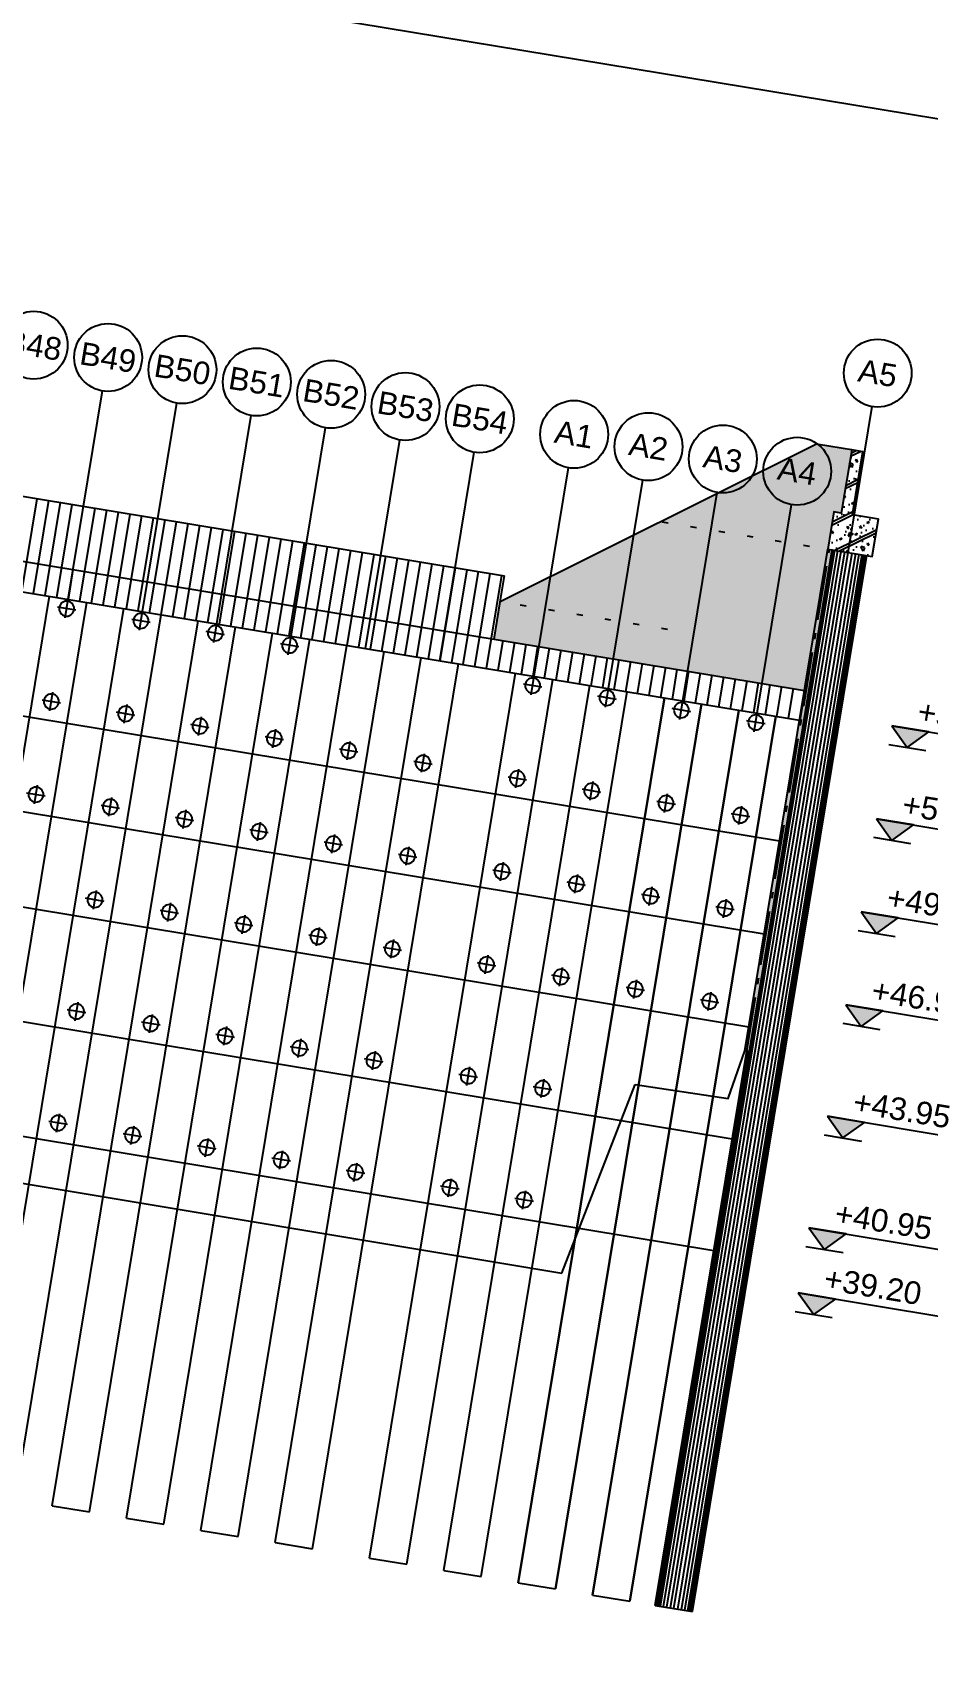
# Model space of a CAD drawing. Header units: metres. Extents: x 93017 to 94633, y 101979 to 102793.
# Drawn here: x 94118.43 to 94133.29, y 102377.64 to 102404.62 of the extents above; entities that cross this region are included whole.
import ezdxf
from ezdxf.enums import TextEntityAlignment as Align

# ---------------------------------------------------------------- set-up
doc = ezdxf.new("R2010")
doc.units = ezdxf.units.M
doc.header["$LTSCALE"] = 0.75
doc.header["$MEASUREMENT"] = 0
doc.linetypes.add('ACAD_ISO10W100', pattern=[18, 12, -3, 0, -3])
doc.linetypes.add('SDOT1', pattern=[1, 0, -1])
for name, color, linetype in [('A-LEVELS', 2, 'Continuous'), ('BEAM', 3, 'Continuous'), ('OTM Hatch 0.15', 1, 'Continuous'), ('OTM Line 0.15', 1, 'Continuous'), ('OTM Line 0.25', 2, 'Continuous'), ('OTM Line Axis 0.15', 1, 'ACAD_ISO10W100'), ('OTM Line Dots 0.25', 2, 'SDOT1'), ('OTM Line Rock 0.50', 3, 'ROCKIN'), ('OTM Solid 253', 253, 'Continuous'), ('OTM Text 0.35', 3, 'Continuous'), ('OTM Title + Pinakida', 7, 'Continuous')]:
    doc.layers.add(name, color=color, linetype=linetype)
doc.styles.add('ARIAL', font='ARIAL.TTF')
doc.styles.add('WG-SIMPL', font='ugsimpl.shx', dxfattribs={"width": 1.05})
doc.linetypes.add('ROCKIN', pattern='A,0.0001,-0.2,[131,ltypeshp.shx,S=0.2,R=180,X=0.2,Y=0],-0.2,1,-0.1,[131,ltypeshp.shx,S=0.1,R=180,X=0.1,Y=0],-0.1,0.5,-0.05,[131,ltypeshp.shx,S=0.05,R=180,X=0.05,Y=0],-0.05,0.5', length=2.700100000000001)

# ---------------------------------------------------------------- blocks, each defined once
blk = doc.blocks.new('AGKYRIO')
at = {"layer": 'OTM Line 0.25'}
for p, q in [((-0.125, 1.77635683940025e-13), (0.125, 1.77635683940025e-13)), ((1.84741111297626e-13, -0.125), (0, 0.1250000000003624))]:
    blk.add_line(p, q, dxfattribs=at)
blk.add_circle((0, 3.623767952376511e-13), 0.1, dxfattribs=at)
blk = doc.blocks.new('Level L')
at = {"layer": 'A-LEVELS'}
blk.add_hatch(color=256, dxfattribs=at).paths.add_polyline_path([(0.2499999999785985, 0.2499999999931077), (-1.531930138298776e-11, 1.533351223770296e-11), (-0.250000000018332, 0.2500000000237321)])
for p, q in [((0.2499999999804459, 0.2499999999949694), (-1.750000000050107, 0.2500000001439417)), ((0.2499999999659792, -1.530509052827256e-11), (-0.2500000000309512, 1.531930138298776e-11))]:
    blk.add_line(p, q, dxfattribs=at)
blk.add_lwpolyline([(0.2499999999785985, 0.2499999999931077), (-1.531930138298776e-11, 1.533351223770296e-11), (-0.250000000018332, 0.2500000000237321)], close=True, dxfattribs=at)
at = {"layer": 'A-LEVELS', "style": 'WG-SIMPL', "width": 1.05}
blk.add_attdef('±000.00', (-1.712995793863769, 0.3513423913802569), '', height=0.3, rotation=359.9999998220159, dxfattribs=at)

msp = doc.modelspace()

# ---------------------------------------------------------------- hatches: boundary and pattern name
at = {"layer": 'OTM Hatch 0.15', "ltscale": 0.05}
h = msp.add_hatch(dxfattribs=at)
h.set_pattern_fill('CONCRETE2', color=256, scale=0.03124999999999999, angle=350.625928874179, style=0)
h.set_pattern_definition([(341.2518577482892, (94661.59033023834, 102474.2377270829), (0.2008804762737745, 0.5918378445588127), [0.03124999999999999, -0.5937499999999999]), (71.25185774828924, (94661.61992213057, 102474.2276830591), (-0.5918378445588127, 0.2008804762737745), [0.03124999999999999, -0.5937499999999999]), (26.25185774828925, (94661.59033023834, 102474.2377270829), (0.2008804816184486, 0.5918378603053923), [0.044194175, -0.8396893124999999]), (341.2518577482892, (94661.46245882483, 102474.3471309865), (0.2008804762737745, 0.5918378445588127), [0.03124999999999999, -0.5937499999999999]), (71.25185774828924, (94661.46245882483, 102474.3471309865), (-0.5918378445588127, 0.2008804762737745), [0.03124999999999999, -0.5937499999999999]), (116.2518577482892, (94661.49205071706, 102474.3370869626), (-0.5918378603053923, 0.2008804816184487), [0.04419417499999998, -0.8396893124999996]), (341.2518577482892, (94661.79909402158, 102474.4638780177), (0.2008804762737745, 0.5918378445588127), [0.03124999999999999, -0.5937499999999999]), (71.25185774828924, (94661.79909402158, 102474.4638780177), (-0.5918378445588127, 0.2008804762737745), [0.03124999999999999, -0.5937499999999999]), (116.2518577482892, (94661.82868591379, 102474.4538339939), (-0.5918378603053923, 0.2008804816184487), [0.04419417499999998, -0.8396893124999996]), (161.2518577482892, (94661.74941408171, 102474.4147382571), (-0.2008804762737746, -0.5918378445588127), [0.06249999999999999, -0.5624999999999999]), (251.2518577482892, (94661.74941408171, 102474.4147382571), (0.5918378445588126, -0.2008804762737746), [0.06249999999999999, -0.5624999999999999]), (116.2518577482892, (94661.72932603408, 102474.3555544726), (-0.5918378603053923, 0.2008804816184487), [0.08838834687499994, -0.7954951249999996]), (161.2518577482892, (94661.36471948275, 102474.5453105667), (-0.2008804762737746, -0.5918378445588127), [0.03124999999999999, -0.5937499999999999]), (71.25185774828924, (94661.36471948275, 102474.5453105667), (-0.5918378445588127, 0.2008804762737745), [0.03124999999999999, -0.5937499999999999]), (26.25185774828925, (94661.33512759052, 102474.5553545905), (0.2008804816184486, 0.5918378603053923), [0.044194175, -0.8396893124999999]), (341.2518577482892, (94661.46461954169, 102474.7424097885), (0.2008804762737745, 0.5918378445588127), [0.03124999999999999, -0.5937499999999999]), (71.25185774828924, (94661.46461954169, 102474.7424097885), (-0.5918378445588127, 0.2008804762737745), [0.03124999999999999, -0.5937499999999999]), (116.2518577482892, (94661.49421143392, 102474.7323657646), (-0.5918378603053923, 0.2008804816184487), [0.04419417499999998, -0.8396893124999996]), (161.2518577482892, (94661.7018948587, 102474.7608772984), (-0.2008804762737746, -0.5918378445588127), [0.03124999999999999, -0.5937499999999999]), (251.2518577482892, (94661.7018948587, 102474.7608772984), (0.5918378445588126, -0.2008804762737746), [0.03124999999999999, -0.5937499999999999]), (116.2518577482892, (94661.6918508349, 102474.7312854062), (-0.5918378603053923, 0.2008804816184487), [0.04419417499999998, -0.8396893124999996]), (161.2518577482892, (94661.6220828474, 102474.6229618611), (-0.2008804762737746, -0.5918378445588127), [0.03124999999999999, -0.5937499999999999]), (71.25185774828924, (94661.6220828474, 102474.6229618611), (-0.5918378445588127, 0.2008804762737745), [0.03124999999999999, -0.5937499999999999]), (26.25185774828925, (94661.5924909552, 102474.6330058849), (0.2008804816184486, 0.5918378603053923), [0.044194175, -0.8396893124999999]), (341.2518577482892, (94661.50371527852, 102474.6631379564), (0.2008804762737745, 0.5918378445588127), [0.06249999999999999, -0.5624999999999999]), (251.2518577482892, (94661.50371527852, 102474.6631379564), (0.5918378445588126, -0.2008804762737746), [0.06249999999999999, -0.5624999999999999]), (26.25185774828925, (94661.48362723089, 102474.6039541719), (0.2008804816184486, 0.5918378603053923), [0.08838834687499998, -0.7954951249999999]), (26.25185774828925, (94661.19559161557, 102474.3387075003), (-0.1954786893434718, 0.3963591709619204), []), (26.25185774828925, (94661.25477540003, 102474.3186194526), (-0.1954786893434718, 0.3963591709619204), []), (341.2518577482892, (94661.20563563937, 102474.3682993925), (0.2008804762737745, 0.5918378445588127), [0, -0.2499999999999999, 0, -0.3437499999999999, 0, -0.03124999999999999]), (341.2518577482892, (94661.28490747146, 102474.4073951294), (0.2008804762737745, 0.5918378445588127), [0, -0.125, 0, -0.2499999999999999, 0, -0.2499999999999999]), (341.2518577482892, (94661.57132254913, 102474.3761826995), (0.2008804762737745, 0.5918378445588127), [0, -0.2499999999999999, 0, -0.375]), (341.2518577482892, (94661.29549167448, 102474.5358067221), (0.2008804762737745, 0.5918378445588127), [0, -0.3437499999999999, 0, -0.2812499999999999]), (341.2518577482892, (94661.52272296771, 102474.5246823398), (0.2008804762737745, 0.5918378445588127), [0, -0.6249999999999999]), (341.2518577482892, (94661.42444344642, 102474.6240422195), (0.2008804762737745, 0.5918378445588127), [0, -0.3124999999999999, 0, -0.3124999999999999]), (341.2518577482892, (94661.44453149405, 102474.683226004), (0.2008804762737745, 0.5918378445588127), [0, -0.2499999999999999, 0, -0.375]), (341.2518577482892, (94661.52380332614, 102474.7223217408), (0.2008804762737745, 0.5918378445588127), [0, -0.1875, 0, -0.21875, 0, -0.21875]), (341.2518577482892, (94661.51429948154, 102474.7915495491), (0.2008804762737745, 0.5918378445588127), [0, -0.2812499999999999, 0, -0.3437499999999999]), (341.2518577482892, (94661.5639794214, 102474.8406893097), (0.2008804762737745, 0.5918378445588127), [0, -0.1875, 0, -0.15625, 0, -0.2812499999999999])])
h.paths.add_polyline_path([(94131.8424742012, 102396.6493612026), (94131.71914345461, 102396.6697211373), (94131.6173437809, 102396.0530674043), (94132.35732826048, 102395.9309077958), (94132.45912793421, 102396.5475615288), (94132.02747032113, 102396.6188213004), (94132.2005297665, 102397.6671326465), (94132.0155336466, 102397.6976725486)])
at = {"layer": 'OTM Solid 253', "ltscale": 0.05}
for points in [[(94131.6173437809, 102396.0530674043), (94131.71914345463, 102396.6697211373), (94131.84247420123, 102396.6493612026), (94132.0155336466, 102397.6976725486), (94131.42971260019, 102397.7943822387), (94126.18418871771, 102395.1763086062), (94126.08238904361, 102394.559654871), (94131.23050502065, 102393.7097832189)], [(94130.31738901079, 102387.7181000079), (94130.24339056294, 102387.7303159688), (94131.6173437809, 102396.0530674043), (94131.69134222876, 102396.0408514434)]]:
    msp.add_hatch(color=256, dxfattribs=at).paths.add_polyline_path(points)

# ---------------------------------------------------------------- linework, layer by layer
at = {"layer": 'BEAM', "color": 2}
msp.add_lwpolyline([(94131.8424742012, 102396.6493612026), (94131.71914345461, 102396.6697211373), (94131.6173437809, 102396.0530674043), (94132.35732826048, 102395.9309077958), (94132.45912793421, 102396.5475615288), (94132.02747032113, 102396.6188213004), (94132.2005297665, 102397.6671326465), (94132.0155336466, 102397.6976725486), (94131.84247420123, 102396.6493612026)], dxfattribs=at)
at = {"layer": 'OTM Hatch 0.15', "color": 2, "ltscale": 0.05}
msp.add_lwpolyline([(94130.31738901079, 102387.7181000079), (94130.24339056294, 102387.7303159688), (94131.6173437809, 102396.0530674043), (94131.69134222876, 102396.0408514434)], close=True, dxfattribs=at)
at = {"layer": 'OTM Line 0.15', "ltscale": 0.1}
for p, q in [((94119.01765054828, 102395.2191628772), (94119.5882228035, 102398.675416696)), ((94120.25095801428, 102395.0155635297), (94120.8215302695, 102398.4718173485)), ((94131.95650333396, 102395.9970775837), (94132.355732742, 102398.4154183872)), ((94121.48426548019, 102394.8119641822), (94122.05483773543, 102398.268218001)), ((94122.71757294629, 102394.6083648347), (94123.28814520148, 102398.0646186535)), ((94123.95088041233, 102394.4047654872), (94124.52145266757, 102397.861019306)), ((94125.18418787833, 102394.2011661397), (94125.75476013357, 102397.6574199585)), ((94126.74851523264, 102393.9429207002), (94127.31908748786, 102397.399174519)), ((94127.98213153255, 102393.7392703691), (94128.55270378776, 102397.1955241879)), ((94129.21543892936, 102393.5356710331), (94129.78601118457, 102396.9919248519)), ((94130.44874631823, 102393.3320716983), (94131.01931857345, 102396.7883255171))]:
    msp.add_line(p, q, dxfattribs=at)
for centre in [(94118.44653504391, 102399.4340044032), (94119.67984250991, 102399.2304050557), (94120.91314997588, 102399.0268057082), (94122.14645744176, 102398.8232063607), (94132.44735244833, 102398.9704067469), (94123.37976490788, 102398.6196070132), (94124.6130723739, 102398.4160076657), (94125.84637983993, 102398.2124083182), (94127.41070719423, 102397.9541628787), (94128.64432349414, 102397.7505125476), (94129.87763089091, 102397.5469132116), (94131.11093827982, 102397.3433138768)]:
    msp.add_circle(centre, 0.5624999999999996, dxfattribs=at)
at = {"layer": 'OTM Line 0.25', "ltscale": 0.05}
for p, q in [((94072.77315438412, 102404.4370380281), (94126.25544848925, 102395.6079662171)), ((94084.16729544694, 102401.4791667866), (94131.23050502065, 102393.7097832189)), ((94084.08585570793, 102400.9858438002), (94131.14906528158, 102393.2164602322)), ((94131.42971260019, 102397.7943822387), (94126.18418871771, 102395.1763086061)), ((94132.0463663332, 102397.6925825649), (94131.42971260019, 102397.7943822387)), ((94126.1841887179, 102395.1763086057), (94126.25544848925, 102395.6079662171)), ((94126.0823890436, 102394.559654871), (94126.18418871771, 102395.1763086061)), ((94118.75310637857, 102380.1865051738), (94119.36976011156, 102380.0847055)), ((94119.9864138446, 102379.9829058263), (94120.60306757761, 102379.8811061525)), ((94121.21972131063, 102379.7793064787), (94121.83637504361, 102379.677506805)), ((94122.45302877665, 102379.5757071313), (94123.06968250964, 102379.4739074575)), ((94124.01735613096, 102379.3174616917), (94124.63400986395, 102379.2156620179)), ((94125.25097243085, 102379.1138113607), (94125.86762616386, 102379.0120116869)), ((94126.48427982765, 102378.9102120246), (94127.10093356065, 102378.8084123508)), ((94127.71758721655, 102378.7066126898), (94128.33424094955, 102378.6048130161)), ((94128.75706573298, 102378.5350114035), (94129.373719466, 102378.4332117297))]:
    msp.add_line(p, q, dxfattribs=at)
at = {"layer": 'OTM Line 0.25'}
for p, q in [((94129.373719466, 102378.4332117297), (94132.26483020045, 102395.9461777468)), ((94130.31738901079, 102387.7181000079), (94131.69134222879, 102396.0408514434)), ((94116.28649144656, 102380.5937038688), (94118.70932368177, 102395.2700627141)), ((94116.90314517959, 102380.491904195), (94119.32597741477, 102395.1682630403)), ((94117.5197989126, 102380.3901045213), (94119.9426311478, 102395.0664633666)), ((94118.1364526456, 102380.2883048475), (94120.55928488082, 102394.9646636929)), ((94118.75310637857, 102380.1865051738), (94121.17593861374, 102394.8628640191)), ((94119.36976011156, 102380.0847055), (94121.79259234677, 102394.7610643453)), ((94119.9864138446, 102379.9829058263), (94122.40924607981, 102394.6592646716)), ((94120.60306757761, 102379.8811061525), (94123.02589981283, 102394.5574649978)), ((94121.21972131063, 102379.7793064787), (94123.6425535458, 102394.4556653241)), ((94121.83637504361, 102379.677506805), (94124.25920727882, 102394.3538656503)), ((94122.45302877665, 102379.5757071313), (94124.87586101184, 102394.2520659766)), ((94123.06968250964, 102379.4739074575), (94125.49251474487, 102394.1502663029)), ((94124.01735613096, 102379.3174616917), (94126.44018836616, 102393.9938205371)), ((94124.63400986395, 102379.2156620179), (94127.05684209919, 102393.8920208633)), ((94125.25097243085, 102379.1138113607), (94127.67380466609, 102393.790170206)), ((94125.86762616386, 102379.0120116869), (94128.29045839907, 102393.6883705323)), ((94126.48427982765, 102378.9102120246), (94128.90711206288, 102393.58657087)), ((94127.10093356065, 102378.8084123508), (94129.5237657959, 102393.4847711962)), ((94127.71758721655, 102378.7066126898), (94130.14041945178, 102393.3829715352)), ((94128.33424094955, 102378.6048130161), (94130.7570731848, 102393.2811718614)), ((94128.75706573298, 102378.5350114035), (94130.2742232495, 102387.7252259851))]:
    msp.add_line(p, q, dxfattribs=at)
at = {"layer": 'OTM Line 0.25', "ltscale": 0.5}
for p, q in [((94128.90711206288, 102393.58657087), (94126.48427982765, 102378.9102120246)), ((94129.5237657959, 102393.4847711963), (94127.10093356066, 102378.8084123508)), ((94130.14041938588, 102393.3829715461), (94127.71758715066, 102378.7066127007)), ((94130.75707311889, 102393.2811718724), (94128.33424088365, 102378.6048130269))]:
    msp.add_line(p, q, dxfattribs=at)
at = {"layer": 'OTM Line Axis 0.15', "ltscale": 0.1}
msp.add_line((94130.2742232495, 102387.7252259851), (94131.6481764675, 102396.0479774206), dxfattribs=at)
at = {"layer": 'OTM Line Dots 0.25', "ltscale": 0.5}
for p, q in [((94128.8732346668, 102396.5060759527), (94131.64817646751, 102396.0479774206)), ((94128.95913051817, 102394.7182100708), (94126.1841887179, 102395.1763086057))]:
    msp.add_line(p, q, dxfattribs=at)
at = {"layer": 'OTM Line Rock 0.50', "color": 1}
for p, q in [((94061.74765496104, 102402.6135142325), (94130.84884542918, 102391.2060123091)), ((94061.4931557767, 102401.0718799001), (94130.59434624479, 102389.6643779765)), ((94061.23865659232, 102399.5302455676), (94130.33984706042, 102388.1227436441)), ((94060.93325757104, 102397.6802843685), (94130.03444803922, 102386.2727824451)), ((94060.62785854982, 102395.8303231695), (94129.72904901796, 102384.4228212461)), ((94088.99159229439, 102390.4119226747), (94127.20918753295, 102384.0469860561)), ((94127.20918753295, 102384.0469860561), (94128.42195492666, 102387.1724385132))]:
    msp.add_line(p, q, dxfattribs=at)
at = {"layer": 'OTM Line Rock 0.50', "color": 1, "ltscale": 0.5}
msp.add_lwpolyline([(94128.42195492666, 102387.1724385132), (94129.96404186997, 102386.942490654), (94130.24339508958, 102387.7303152215)], dxfattribs=at)
at = {"layer": 'OTM Solid 253', "ltscale": 0.05}
for p, q in [((94118.24960959094, 102395.3459541616), (94118.50410877528, 102396.8875884942)), ((94118.4423138825, 102395.3141417636), (94118.69681306685, 102396.8557760961)), ((94118.63501817407, 102395.2823293656), (94118.88951735842, 102396.8239636981)), ((94118.82772246562, 102395.2505169675), (94119.08222165002, 102396.7921513)), ((94119.21313104875, 102395.1868921714), (94119.46763023315, 102396.7285265039)), ((94119.4058353403, 102395.1550797734), (94119.66033452473, 102396.6967141059)), ((94119.59853963187, 102395.1232673753), (94119.85303881625, 102396.6649017078)), ((94119.79124392344, 102395.0914549773), (94120.04574310784, 102396.6330893098)), ((94119.983948215, 102395.0596425792), (94120.23844739937, 102396.6012769118)), ((94120.17665250658, 102395.0278301812), (94120.43115169094, 102396.5694645137)), ((94120.36935679812, 102394.9960177831), (94120.6238559825, 102396.5376521156)), ((94120.56206108967, 102394.9642053851), (94120.81656027408, 102396.5058397176)), ((94120.75476538125, 102394.932392987), (94121.0092645656, 102396.4740273195)), ((94120.9474696728, 102394.900580589), (94121.2019688572, 102396.4422149215)), ((94121.14017396438, 102394.8687681909), (94121.39467314875, 102396.4104025235)), ((94121.33287825593, 102394.8369557929), (94121.5873774403, 102396.3785901254)), ((94121.52558254749, 102394.8051433949), (94121.78008173188, 102396.3467777274)), ((94121.71828683905, 102394.7733309968), (94121.97278602344, 102396.3149653293)), ((94121.91099113063, 102394.7415185987), (94122.165490315, 102396.2831529313)), ((94122.10369542219, 102394.7097062007), (94122.35819460657, 102396.2513405332)), ((94122.29639971376, 102394.6778938027), (94122.55089889813, 102396.2195281352)), ((94122.48910400533, 102394.6460814046), (94122.74360318968, 102396.1877157371)), ((94122.68180829688, 102394.6142690066), (94122.93630748126, 102396.1559033391)), ((94122.87451258843, 102394.5824566085), (94123.1290117728, 102396.124090941)), ((94123.06721688001, 102394.5506442105), (94123.32171606438, 102396.092278543)), ((94123.25992117156, 102394.5188318124), (94123.51442035595, 102396.060466145)), ((94123.45262546312, 102394.4870194144), (94123.70712464751, 102396.0286537469)), ((94123.64532975468, 102394.4552070163), (94123.89982893909, 102395.9968413489)), ((94123.83803404626, 102394.4233946183), (94124.09253323064, 102395.9650289508)), ((94124.03073833781, 102394.3915822202), (94124.2852375222, 102395.9332165528)), ((94124.22344262939, 102394.3597698222), (94124.47794181376, 102395.9014041547)), ((94119.02042675717, 102395.2187045695), (94119.10186649617, 102395.7120275559)), ((94124.41614692094, 102394.3279574242), (94124.67064610531, 102395.8695917567)), ((94124.60885121251, 102394.2961450261), (94124.86335039689, 102395.8377793586)), ((94124.80155550409, 102394.2643326281), (94125.05605468847, 102395.8059669606)), ((94124.99425979564, 102394.23252023), (94125.24875897999, 102395.7741545625)), ((94125.18696408719, 102394.200707832), (94125.44146327158, 102395.7423421645)), ((94125.37966837877, 102394.1688954339), (94125.63416756311, 102395.7105297664)), ((94125.57237267033, 102394.1370830359), (94125.82687185466, 102395.6787173684)), ((94125.76507696188, 102394.1052706378), (94126.0195761463, 102395.6469049703)), ((94125.95778125344, 102394.0734582398), (94126.21228043782, 102395.6150925723)), ((94126.15048554502, 102394.0416458417), (94126.23192528402, 102394.5349688281)), ((94126.34318983657, 102394.0098334437), (94126.42462957557, 102394.5031564301)), ((94126.53589412814, 102393.9780210457), (94126.61733386712, 102394.471344032)), ((94126.7285984197, 102393.9462086476), (94126.8100381587, 102394.439531634)), ((94126.92130271127, 102393.9143962496), (94127.00274245028, 102394.4077192359)), ((94127.11400700283, 102393.8825838515), (94127.19544674183, 102394.3759068379)), ((94127.30671129438, 102393.8507714535), (94127.38815103337, 102394.3440944398)), ((94127.49941558596, 102393.8189590554), (94127.58085532495, 102394.3122820418)), ((94127.69211987751, 102393.7871466574), (94127.7735596165, 102394.2804696438)), ((94127.88482416907, 102393.7553342593), (94127.96626390808, 102394.2486572457)), ((94128.07752846064, 102393.7235218613), (94128.15896819963, 102394.2168448477)), ((94128.2702327522, 102393.6917094632), (94128.3516724912, 102394.1850324496)), ((94128.46293704378, 102393.6598970652), (94128.54437678275, 102394.1532200516)), ((94128.65564133532, 102393.6280846671), (94128.73708107433, 102394.1214076535)), ((94128.8483456269, 102393.5962722691), (94128.92978536588, 102394.0895952555)), ((94129.04104991845, 102393.564459871), (94129.12248965746, 102394.0577828574)), ((94129.23375421003, 102393.532647473), (94129.31519394902, 102394.0259704594)), ((94129.42645850159, 102393.500835075), (94129.50789824058, 102393.9941580613)), ((94129.61916279314, 102393.4690226769), (94129.70060253213, 102393.9623456633)), ((94129.81186708472, 102393.4372102788), (94129.89330682371, 102393.9305332652)), ((94130.00457137627, 102393.4053978808), (94130.08601111526, 102393.8987208672)), ((94130.19727566783, 102393.3735854828), (94130.27871540684, 102393.8669084692)), ((94130.38997995938, 102393.3417730847), (94130.47141969838, 102393.8350960711)), ((94130.58268425096, 102393.3099606867), (94130.66412398996, 102393.803283673)), ((94130.7753885425, 102393.2781482886), (94130.85682828151, 102393.771471275)), ((94130.96809283408, 102393.2463358906), (94131.04953257309, 102393.739658877)), ((94131.16079712565, 102393.2145234925), (94131.24223686464, 102393.7078464789))]:
    msp.add_line(p, q, dxfattribs=at)
at = {"layer": 'OTM Solid 253'}
for p, q in [((94131.70059203467, 102396.0393244483), (94128.80948130024, 102378.5263584311)), ((94131.7314247213, 102396.0342344646), (94128.84031398688, 102378.5212684475)), ((94131.77767375132, 102396.0265994891), (94128.88656301686, 102378.513633472)), ((94131.83317258727, 102396.0174375184), (94128.94206185284, 102378.5044715013)), ((94131.89483796054, 102396.0072575511), (94129.00372722613, 102378.4942915339)), ((94129.06539259947, 102378.4841115665), (94131.95650333393, 102395.9970775837)), ((94132.01816870508, 102395.9868976167), (94129.12705797277, 102378.4739315992)), ((94132.0798340784, 102395.9767176493), (94129.18872334607, 102378.4637516318)), ((94132.13533291436, 102395.9675556787), (94129.24422218202, 102378.4545896612)), ((94132.18158194437, 102395.9599207031), (94129.29047121202, 102378.4469546856)), ((94132.21241463101, 102395.9548307194), (94129.32130389867, 102378.441864702)), ((94132.2370807801, 102395.9507587325), (94129.34597004793, 102378.437792715)), ((94132.24941385473, 102395.9487227391), (94129.35830312263, 102378.4357567216)), ((94132.25866366076, 102395.947195744), (94129.36755292863, 102378.4342297265)), ((94130.28038978687, 102387.7242079883), (94128.7632322703, 102378.5339934067)), ((94130.28963959287, 102387.7226809932), (94128.77248207628, 102378.5324664116)), ((94130.30197266753, 102387.7206449998), (94128.78481515098, 102378.5304304181))]:
    msp.add_line(p, q, dxfattribs=at)
at = {"layer": 'OTM Title + Pinakida', "color": 7}
msp.add_line((94367.6908725252, 102364.5116052953), (94055.30168024114, 102416.0820672178), dxfattribs=at)

# ---------------------------------------------------------------- block references
at = {"layer": 'A-LEVELS'}
ref = msp.add_blockref('Level L', (94132.93787473957, 102392.7627915783), dxfattribs=dict(at, xscale=-1.249999999995775, yscale=1.25, zscale=1.25, rotation=350.6259288739992))
ref.add_attrib('±000.00', '+54.45', (94133.08710100305, 102393.1832788639, 0.001905459770927824), dxfattribs={"height": 0.3749999999999997, "rotation": 350.6259290504357, "style": 'WG-SIMPL', "width": 1.05})
ref = msp.add_blockref('Level L', (94132.68337555516, 102391.2211572458), dxfattribs=dict(at, xscale=-1.249999999995775, yscale=1.25, zscale=1.25, rotation=350.6259288739992))
ref.add_attrib('±000.00', '+51.95', (94132.83260181862, 102391.6416445314, 0.001905459770927824), dxfattribs={"height": 0.3749999999999997, "rotation": 350.6259290504357, "style": 'WG-SIMPL', "width": 1.05})
ref = msp.add_blockref('Level L', (94132.42867277138, 102389.6782896057), dxfattribs=dict(at, xscale=-1.249999999995775, yscale=1.25, zscale=1.25, rotation=350.6259288739992))
ref.add_attrib('±000.00', '+49.45', (94132.57789903488, 102390.0987768913, 0.001905459770927824), dxfattribs={"height": 0.3749999999999997, "rotation": 350.6259290504357, "style": 'WG-SIMPL', "width": 1.05})
ref = msp.add_blockref('Level L', (94132.17417358705, 102388.1366552734), dxfattribs=dict(at, xscale=-1.249999999995775, yscale=1.25, zscale=1.25, rotation=350.6259288739992))
ref.add_attrib('±000.00', '+46.95', (94132.32339985053, 102388.5571425589, 0.001905459770927824), dxfattribs={"height": 0.3749999999999997, "rotation": 350.6259290504357, "style": 'WG-SIMPL', "width": 1.05})
ref = msp.add_blockref('Level L', (94131.86877456581, 102386.2866940744), dxfattribs=dict(at, xscale=-1.249999999995775, yscale=1.25, zscale=1.25, rotation=350.6259288739992))
ref.add_attrib('±000.00', '+43.95', (94132.0180008293, 102386.7071813599, 0.001905459770927824), dxfattribs={"height": 0.3749999999999997, "rotation": 350.6259290504357, "style": 'WG-SIMPL', "width": 1.05})
ref = msp.add_blockref('Level L', (94131.56337554455, 102384.4367328754), dxfattribs=dict(at, xscale=-1.249999999995775, yscale=1.25, zscale=1.25, rotation=350.6259288739992))
ref.add_attrib('±000.00', '+40.95', (94131.71260180803, 102384.8572201609, 0.001905459770927824), dxfattribs={"height": 0.3749999999999997, "rotation": 350.6259290504357, "style": 'WG-SIMPL', "width": 1.05})
ref = msp.add_blockref('Level L', (94131.38522611551, 102383.3575888426), dxfattribs=dict(at, xscale=-1.249999999995775, yscale=1.25, zscale=1.25, rotation=350.6259288739992))
ref.add_attrib('±000.00', '+39.20', (94131.53445237903, 102383.7780761282, 0.001905459770927824), dxfattribs={"height": 0.3749999999999997, "rotation": 350.6259290504357, "style": 'WG-SIMPL', "width": 1.05})
at = {"layer": 'OTM Line 0.25', "xscale": -1.249999999995775, "yscale": 1.25, "zscale": 1.249999999999999, "rotation": 350.6259288739992}
for p in [(94118.9922006299, 102395.064999444), (94120.2255080959, 102394.8614000965), (94121.45881556178, 102394.657800749), (94122.69212302787, 102394.4542014015), (94126.72306666384, 102393.7887570442), (94127.95668146788, 102393.5851069601), (94118.7377014455, 102393.5233651115), (94119.97100891147, 102393.319765764), (94129.18998893388, 102393.3815076126), (94121.20431637738, 102393.1161664165), (94130.42329639982, 102393.1779082651), (94122.43762384346, 102392.912567069), (94123.67093130953, 102392.7089677215), (94124.9042387755, 102392.505368374), (94126.46856747943, 102392.2471227116), (94118.48299866176, 102391.9804974714), (94127.70218228345, 102392.0434726276), (94119.71630612775, 102391.7768981239), (94128.93548974945, 102391.8398732801), (94120.94961359364, 102391.5732987764), (94130.16879721542, 102391.6362739326), (94122.18292105975, 102391.3696994289), (94123.41622852578, 102391.1661000814), (94124.64953599179, 102390.9625007339), (94126.21386469569, 102390.7042550716), (94127.44747949971, 102390.5006049875), (94128.6807869657, 102390.29700564), (94119.46180694341, 102390.2352637915), (94120.69511440929, 102390.031664444), (94129.9140944317, 102390.0934062925), (94121.92842187536, 102389.8280650965), (94123.16172934143, 102389.624465749), (94124.39503680744, 102389.4208664015), (94125.95936551134, 102389.1626207392), (94127.19298031538, 102388.9589706551), (94128.42628778139, 102388.7553713076), (94129.65959524736, 102388.5517719602), (94119.15640792213, 102388.3853025925), (94120.38971538802, 102388.181703245), (94121.62302285412, 102387.9781038975), (94122.85633032018, 102387.77450455), (94124.08963778615, 102387.5709052025), (94125.6539664901, 102387.3126595402), (94126.88758129414, 102387.1090094561), (94118.85100890089, 102386.5353413935), (94120.08431636679, 102386.331742046), (94121.31762383289, 102386.1281426985), (94122.55093129893, 102385.924543351), (94123.78423876493, 102385.7209440035), (94125.34856746884, 102385.4626983412), (94126.58218227286, 102385.2590482571)]:
    msp.add_blockref('AGKYRIO', p, dxfattribs=at)

# ---------------------------------------------------------------- texts
at = {"layer": 'OTM Text 0.35', "color": 2, "style": 'ARIAL'}
for s, p in [('B48', (94118.44653504391, 102399.4340044032)), ('B49', (94119.67984250987, 102399.2304050557)), ('B50', (94120.91314997588, 102399.0268057082)), ('A5', (94132.44735244833, 102398.9704067469)), ('B51', (94122.14645744176, 102398.8232063607)), ('B52', (94123.37976490788, 102398.6196070132)), ('B53', (94124.6130723739, 102398.4160076657)), ('B54', (94125.84637983993, 102398.2124083182)), ('A1', (94127.41070719423, 102397.9541628787)), ('A2', (94128.64432349414, 102397.7505125476)), ('A3', (94129.87763089093, 102397.5469132116)), ('A4', (94131.11093827983, 102397.3433138768))]:
    msp.add_text(s, height=0.3749999999999997, rotation=350.6259288739992, dxfattribs=at).set_placement(p, align=Align.MIDDLE_CENTER)

doc.saveas('drawing.dxf')
